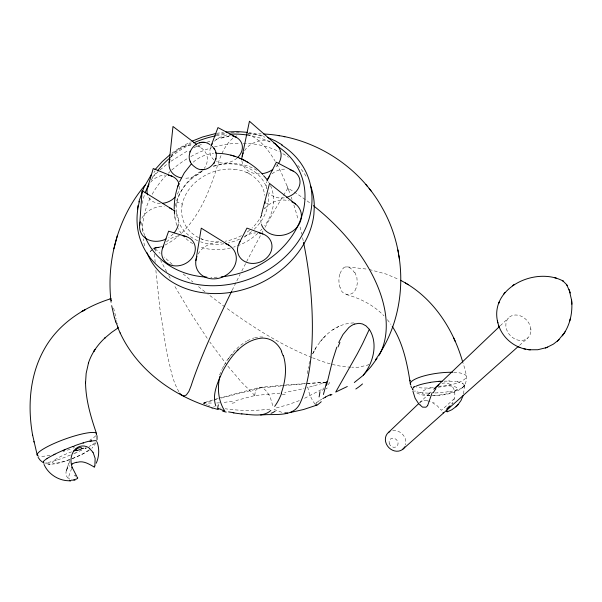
<?xml version="1.0" encoding="UTF-8"?>
<svg xmlns="http://www.w3.org/2000/svg" width="602" height="602" viewBox="0 0 602 602"><rect width="100%" height="100%" fill="white"/><g stroke="black" fill="none" stroke-linecap="round" stroke-linejoin="round"><path stroke-width="0.45" stroke-dasharray="3.01 2.26" d="M462.486 387.395A25.811 5.847 -4.4 0 0 464.142 385.318L464.142 385.137M307.329 373.631L308.465 366.648M176.807 203.423L176.973 202.535A4.929 2.431 11.3 0 1 182.24 204.356A42.87 34.908 -23.9 0 1 228.068 169.072M182.24 204.356L182.09 205.147A43.096 35.164 -23.7 0 0 220.942 241.726M463.638 393.828L464.27 386.747M309.067 364.044L309.729 361.426M261.125 215.855L261.569 214.124M452.268 403.363L451.854 404.047C456.075 398.012 456.429 387.756 449.1 383.948M69.862 460.56C68.508 465.873 62.969 473.247 68.086 478.266L71.578 468.642M340.025 273.556L341.891 269.658L343.885 267.762M66.468 470.23L68.952 463.179M66.333 470.606L67.973 467.596A10.911 7.337 -22.2 0 1 69.877 465.707M255.594 391.022L255.692 390.766A24.547 7.736 80.2 0 1 257.543 388.222L259.281 387.417A44.059 13.876 79.9 0 1 262.179 387.869A43.645 13.756 79.9 0 1 265.648 390.382L267.777 393.016M219.549 375.069L221.995 369.477M96.011 442.921L91.888 448.332M355.97 288.313C353.735 296.914 341.387 296.297 340.228 287.447M315.614 404.108L316.539 402.821M222.341 368.68L223.613 366.204M314.154 351.041L312.16 354.774L316.644 346.421L322.883 338.595M314.665 350.123L316.644 346.421M224.042 365.384C229.49 355.737 236.879 346.918 246.511 341.259M419.94 402.625L421.046 401.436L423.093 400.676M203.1 403.009L213.612 403.047M227.91 359.266L230.242 356.429M323.62 337.82C331.22 329.196 342.327 322.996 354.006 322.935M319.805 341.951L326.57 334.607M151.531 250.455L154.052 247.761L160.99 246.812M152.231 177.334L159.477 170.419M231.507 355.097L232.831 353.818M428.624 394.137L431.167 391.699M419.534 402.813L430.392 392.451M500.292 325.757L508.442 317.991M328.09 384.723L329.625 382.782L328.858 381.992M454.254 398.72L441.371 410.301L437.255 405.801L431.995 402.369M519.556 345.322L527.984 337.82M171.803 170.005L176.717 165.889A88.434 72.172 -24.5 0 1 187.546 158.461M317.021 402.354L319.662 400.353M160.102 169.869L166.912 164.188M151.478 250.417L150.207 251.516L151.599 250.379M193.265 162.186C198.833 157.13 206.065 154.022 213.582 153.495M249.612 230.205L248.754 230.89A43.096 35.164 -23.7 0 1 246.143 232.801M171.894 153.217L178.967 148.265L190.36 141.937M170.998 161.216L187.847 150.65M323.906 387.944L322.981 388.568M89.262 450.349L81.496 454.728L72.112 458.777M321.317 389.629L303.31 398.938M368.973 364.263L367.431 365.166L358.318 367.228L351.794 367.182M332.567 329.904L334.592 328.775M337.082 327.375L338.911 326.352M154.037 248.889L158.868 247.181L156.339 247.753L162.073 246.707L154.052 247.761L154.187 249.589M193.852 147.693L203.19 143.652M247.226 340.792L251.749 338.798M165.008 245.067C193.385 230.205 207.321 197.907 216.524 168.771A145.165 47.942 82.3 0 1 236.857 135.834M75.98 452.824L75.084 453.201M299.307 400.623L287.38 404.92L275.415 408.156M70.133 459.522C62.239 462.012 53.721 465.662 45.346 463.45M207.088 142.2L210.339 141.094M252.456 338.49L253.909 338M55.587 460.485L56.468 460.206M457.204 389.69L456.685 389.848M280.058 393.144L254.849 395.529L235.818 400.608M212.717 400.014L203.363 402.888L205.214 402.843M314.447 385.634L325.81 382.39M215.268 399.231L217.856 398.471M218.722 398.223L259.59 387.379L284.046 385.13M203.371 403.34L212.935 400.405M313.198 385.995L313.619 385.874M312.37 386.236L306.952 387.733M213.808 400.164L218.217 398.945M221.476 398.057L223.681 397.463A2445.279 1235.959 33.4 0 1 254.586 389.644L262.179 387.861L270.712 386.958A3512.143 2181.377 59.1 0 1 305.688 383.752M323.432 383L325.02 382.579M215.817 139.355L230.084 136.044L227.24 136.639M303.589 388.591L304.01 388.486M442.041 383.376L444.351 382.992A9.933 9.527 -44.1 0 1 449.1 383.948M301.512 389.103L284.693 392.451M254.631 337.752L259.123 336.932L264.496 337.082M221.461 137.866L224.493 137.226M48.055 462.479L48.22 462.449A28.813 3.582 -22.3 0 0 55.647 460.447M216.419 133.381L223.492 132.282M232.41 401.271L222.1 402.655M448.55 391.661L448.332 391.699A25.811 5.885 -4 0 1 438.775 392.813L437.782 392.858M269.779 409.134C255.007 410.948 239.987 410.865 225.253 408.766M157.378 247.572L157.905 247.52L154.052 247.761L156.069 251.696M157.905 247.52L154.052 247.761L160.079 253.322M285.875 384.971L328 382.007M307.359 383.617L325.562 382.285M219.73 402.836L215.983 403.009M248.122 133.983L261.095 133.847M431.709 395.777C441.65 395.386 452.268 394.385 460.839 388.907C469.951 383.165 465.639 371.065 462.991 363.014M350.868 367.175C337.692 366.753 324.824 362.667 312.649 357.814M429.918 395.755C424.636 395.552 418.887 394.95 414.665 391.443M347.294 266.882L367.589 269.192M233.854 169.222L234.344 169.275M420.911 392.474L420.264 392.384M249.183 132.56L263.864 136.06M220.49 407.99L221.069 408.096M369.282 269.508L386.108 274.053L398.945 279.478M281.728 412.287L274.015 409.413M214.538 406.786L213.74 406.598M346.278 294.551C360.327 298.329 373.827 305.222 383.963 315.824M209.639 405.545L208.435 405.199M207.351 404.868L206.283 404.521M201.068 238.851L203.032 239.513M205.056 404.092L203.897 403.618M311.806 357.475C280.886 345.119 252.607 326.984 225.727 307.517M462.012 383.015L462.539 383.271M246.805 172.292L250.289 174.399M224.967 306.96L207.893 294.062M197.968 145.473L202.189 148.679M204.973 291.782L197.757 286.063M183.174 273.955L192.896 282.029M172.217 264.346L164.098 257.031M254.849 395.529L241.65 382.323L227.541 365.753M387.395 319.692L390.961 324.403M226.977 365.038L209.789 341.966M178.794 391.744L174.881 383.783L171.984 374.933L166.543 351.643L159.831 308.149L155.873 270.351M315.034 404.13C310.993 398.727 308.352 392.278 307.607 385.566M207.246 338.347L191.03 313.597L174.234 285.356M354.879 272.382L356.903 277.59L357.242 283.279A12.213 8.285 -88.6 0 1 356.331 287.455A12.371 8.232 -88 0 1 355.993 288.328M168.748 275.55L171.231 280.05M166.679 271.795L160.606 260.44M287.026 185.89L282.293 174.934A145.165 47.942 82.3 0 0 276.371 163.353M287.071 185.995L287.681 187.546M287.703 187.598L288.508 189.675M288.539 189.765L290.134 194.062M291.225 197.117L292.023 199.45M116.63 320.58L116.856 321.34M117.382 323.086L117.571 323.71M115.9 318.112L116.148 318.962M175.084 218.413L174.588 214.899M530.813 328.722L530.926 330.167M464.127 384.987L464.3 387.221M154.541 254.157L155.165 262.374M464.195 385.589L464.225 386.07M464.142 385.16L464.142 385.19A25.811 5.839 -4.7 0 0 457.339 381.818M69.734 479.2A24.223 13.274 -66 0 1 68.402 477.8M95.266 442.666A28.813 3.401 -21.9 0 1 92.422 444.607M93.588 444.253A28.798 3.642 -21 0 1 92.46 444.961M91.113 445.352A28.821 3.176 -22.2 0 1 89.058 446.481M85.943 448.091A28.821 3.176 -22.2 0 1 85.108 448.505M74.934 453.156A28.821 3.176 -22.2 0 1 73.805 453.63M70.404 455.037A28.821 3.176 -22.2 0 1 65.844 456.835M86.244 448.272A28.806 3.687 -21.4 0 1 85.574 448.603M81.902 450.033A28.821 3.048 -22.2 0 1 75.747 452.787M65.34 457.129A28.821 3.431 -22.1 0 1 56.392 460.259M47.295 462.863A28.813 3.762 -22.9 0 1 44.616 463.104M95.756 435.705A31.537 5.621 -19.9 0 1 89.976 440.077M74.407 447.542A31.537 5.621 -19.9 0 1 73.008 448.099M70.171 449.182A31.537 5.621 -19.9 0 1 67.304 450.221M64.437 451.199A31.537 5.621 -19.9 0 1 63.014 451.666M49.974 455.217A31.537 5.621 -19.9 0 1 39.491 456.293M88.675 449.957A19.723 3.266 -21.1 0 1 72.074 458.626M69.388 459.619A19.723 3.266 -21.1 0 1 52.607 462.201A19.723 3.266 -21.1 0 1 71.51 451.861M85.048 448.038A19.723 3.266 -21.1 0 1 86.507 447.865M115.599 316.095A14.546 0.813 76.3 0 1 113.65 308.073M433.575 402.144A21.868 0.873 52.3 0 1 434.072 402.813M427.164 400.804A9.88 4.56 24.9 0 1 431.965 402.422M427.044 400.563A10.332 4.839 24.9 0 0 423.53 400.473A11.25 4.906 22.7 0 0 423.04 400.631M462.456 387.628A25.811 5.975 -3.6 0 1 448.889 391.774M437.789 392.835A25.818 5.651 -4 0 1 433.252 393.023M429.956 393.046A25.818 5.651 -4 0 1 428.88 393.031M428.406 393.129A25.818 5.599 -3.9 0 1 420.708 392.534M420 392.459A25.818 5.576 -3.9 0 1 414.974 391.195M415.418 391.119A25.811 5.599 -4.3 0 1 414.846 390.894M444.141 381.171A25.811 5.674 -4.7 0 1 456 381.645M448.467 380.931A25.811 5.734 -4.6 0 1 449.852 380.968M456.497 381.51A25.811 5.839 -4.7 0 1 457.731 381.706M438.474 386.371A17.661 4.349 -6.7 0 1 457.001 389.426A17.661 4.349 -6.7 0 1 432.883 395.394M429.881 395.318A17.661 4.349 -6.7 0 1 422.258 392.03A17.661 4.349 -6.7 0 1 433.365 387.221M453.705 372.329A28.219 6.976 -7.7 0 1 465.06 378.831A28.219 6.976 -7.7 0 1 437.932 387.244M432.627 387.771A28.219 6.976 -7.7 0 1 416.667 387.364M340.062 287.651A13.635 7.322 -89.6 0 1 339.904 273.421M343.802 267.454A15.833 9.79 81.3 0 1 354.57 272.826M213.695 165.919A47.189 38.972 -22.4 0 1 266.964 188.75M268.063 193.445A47.189 38.972 -22.4 0 1 254.089 229.324M251.493 231.604A47.189 38.972 -22.4 0 1 243.795 236.91M239.604 239.077A47.189 38.972 -22.4 0 1 228.474 242.93M223.869 243.795A47.189 38.972 -22.4 0 1 200.609 241.816M197.644 240.657A47.189 38.972 -22.4 0 1 176.341 207.728A47.189 38.972 -22.4 0 1 201.181 171.149M266.453 203.446A5.012 2.566 7.3 0 1 268.153 203.273M264.353 207.69A42.742 34.893 -23.7 0 1 264.12 208.608M261.772 214.959A42.742 34.893 -23.7 0 1 252.065 228.06M241.507 235.63A43.096 35.164 -23.7 0 1 225.163 241.221M228.068 169.102A43.088 35.082 -23.9 0 1 233.839 169.275M234.351 169.237A43.291 35.36 -24.2 0 1 243.321 171.171L243.915 171.419A43.254 35.3 -24.1 0 1 263.465 189.939L264.338 192.768A42.938 35.021 -24 0 1 264.88 195.499M153.909 172.556A89.555 74.136 -22.4 0 1 155.053 171.088M170.772 155.527A89.555 74.136 -22.4 0 1 191.714 142.621M216.411 134.547A89.555 74.136 -22.4 0 1 225.186 133.208M231.138 132.733A89.555 74.136 -22.4 0 1 239.205 132.651M247.964 133.335A89.555 74.136 -22.4 0 1 264.903 137.166M144.653 245.902A88.471 72.225 -24.4 0 1 143.193 238.881M142.561 231.702A88.471 72.225 -24.4 0 1 143.765 217.059L145.511 210A88.351 72.097 -24.5 0 1 150.492 197.471M152.178 194.288A88.351 72.097 -24.5 0 1 166.257 175.34M168.402 173.18A88.351 72.097 -24.5 0 1 170.057 171.593M190.842 156.558A88.434 72.172 -24.5 0 1 211.633 147.731M214.395 146.926A88.434 72.172 -24.5 0 1 239.965 143.208M243.313 143.216A88.434 72.172 -24.5 0 1 264.338 146.105A88.486 72.27 -24.2 0 1 279.253 151.734M282.85 153.676A88.486 72.27 -24.2 0 1 288.501 157.31M297.809 165.407A88.486 72.27 -24.2 0 1 306.945 177.899M217.164 277.161A83.889 69.32 -22.4 0 1 210.82 277.289M144.713 235.608A83.889 69.32 -22.4 0 1 141.47 221.656M142.253 203.476A83.889 69.32 -22.4 0 1 144.608 194.423M151.132 180.133A83.889 69.32 -22.4 0 1 156.994 171.457M170.855 157.107A83.889 69.32 -22.4 0 1 193.001 143.186M216.178 135.774A83.889 69.32 -22.4 0 1 226.984 134.336M247.196 135.029A83.889 69.32 -22.4 0 1 271.479 142.749M392.722 430.596A11.039 9.557 47.2 0 1 402.798 434.561A11.039 9.557 47.2 0 1 405.53 444.983M254.819 395.484A12.386 3.89 80.3 0 1 255.617 391.089M285.167 394.205A184.581 142.298 -0.3 0 1 282.27 394.656M267.777 393.061A23.41 7.45 80.1 0 1 270.479 397.96L272.3 404.153A8.541 2.747 80.2 0 1 272.608 406.282M323.771 389.208A71.269 51.591 -7.4 0 1 322.1 390.299M327.315 387.959A33.975 19.106 -17 0 1 326.006 388.952M213.131 408.939A34.893 13.394 18 0 1 211.626 408.577M235.021 402.67A182.496 98.021 -48.7 0 1 231.597 403.272M232.176 290.239A145.255 14.222 -63 0 1 240.123 274.301M241.823 270.96A145.255 14.222 -63 0 1 263.187 230.634M265.015 227.323A145.255 14.222 -63 0 1 287.914 188.133A144.924 84.995 38.1 0 1 310.466 203.423M247.46 134.69A145.165 47.942 82.3 0 1 275.219 161.351M293.851 205.011A145.165 47.942 82.3 0 1 298.253 220.054M300.052 227.029A145.165 47.942 82.3 0 1 301.752 234.163M302.558 237.782A145.165 47.942 82.3 0 1 303.34 241.432M320.098 400.217A14.832 1.994 -25.3 0 1 321.837 399.164M316.306 402.926A21.454 2.89 -26.1 0 1 316.75 402.475M244.209 237.143A17.563 14.915 -21.3 0 1 255.632 232.884M284.31 197.84A17.157 14.162 -18.2 0 1 268.868 192.678M266.611 188.163A17.157 14.162 -18.2 0 1 266.663 182.06M272.112 173.775A17.157 14.162 -18.2 0 1 285.483 169.124M237.045 158.078A16.645 13.379 -21.1 0 1 216.554 161.539M213.973 159.884A16.645 13.379 -21.1 0 1 210.82 146.564M214.455 141.199A16.645 13.379 -21.1 0 1 230.348 135.525M179.419 186.357A16.751 13.553 -25.3 0 1 177.199 194.356M160.275 203.438A16.751 13.553 -25.3 0 1 147.799 195.763M150.65 182.203A16.751 13.553 -25.3 0 1 164.918 175.077M166.528 241.906A17.323 14.486 -26.4 0 1 178.26 235.931M198.171 254.014A20.814 17.646 -24.4 0 1 221.476 242.636M261.11 223.334A20.694 17.375 -18.8 0 1 261.479 214.605M264.692 208.736A20.694 17.375 -18.8 0 1 289.238 200.85M277.718 164.722A20.009 16.246 -19.2 0 1 275.972 166.784M259.409 173.903A20.009 16.246 -19.2 0 1 241.929 161.095M244.57 150.635A20.009 16.246 -19.2 0 1 270.035 141.38M196.372 145.88A19.715 15.833 -23.3 0 1 204.198 168.537M202.52 170.622A19.715 15.833 -23.3 0 1 183.723 178.2M170.976 156.979A19.715 15.833 -23.3 0 1 191.195 145.232M176.077 213.01A20.227 16.623 -26.6 0 1 178.531 223.319M173.173 233.922A20.227 16.623 -26.6 0 1 168.733 237.557M141.891 218.18A20.227 16.623 -26.6 0 1 164.293 206.629M270.531 185.657A50.877 41.403 -23.7 0 1 264.587 225.78M261.885 229.144A50.877 41.403 -23.7 0 1 260.418 230.762M257.837 233.32A50.877 41.403 -23.7 0 1 233.561 247.136M230.438 247.979A50.877 41.403 -23.7 0 1 199.751 246.82M192.738 243.592A50.877 41.403 -23.7 0 1 184.099 236.834M181.413 233.636A50.877 41.403 -23.7 0 1 178.32 228.625M213.228 166.476A50.877 41.403 -23.7 0 1 256.836 170.306M268.477 181.842A50.877 41.403 -23.7 0 1 269.034 182.767M176.89 225.344A50.869 41.395 -23.7 0 1 174.746 215.147M175.332 206.125A50.869 41.395 -23.7 0 1 202.949 170.885M49.59 464.15L48.438 464.097L50.493 464.187L49.59 464.15M519.571 340.423L518.962 340.333A13.936 11.272 47.4 0 1 506.101 327.631A13.936 11.28 47.5 0 1 505.846 325.539A13.906 11.242 47.5 0 1 517.682 315.147A13.906 11.242 47.5 0 1 530.881 329.467A13.906 11.242 47.5 0 1 519.571 340.423M389.223 443.328A4.861 4.214 47.3 0 0 396.808 446.368A4.861 4.214 47.3 0 0 394.701 438.512A4.861 4.214 47.3 0 0 389.223 443.328"/><path stroke-width="0.9" d="M139.626 225.261L142.11 190.676L171.758 209.052M97.035 439.588L97.042 435.69M169.139 162.773L172.985 126.473L196.561 144.397M137.452 208.984L138.031 205.455M210.008 144.623C196.448 134.856 180.871 157.099 194.416 166.641C206.764 177.447 224.395 157.446 212.265 146.459M195.868 260.651L201.256 228.158L229.069 245.353M145.12 185.077C117.954 217.044 106.2 260.794 111.077 302.212M242.192 156.151L249.446 121.235L276.408 144.834M563.126 334.742C569.605 325.652 572.351 314.221 571.825 303.152M219.858 376.446C217.036 388.012 218.255 400.917 224.794 411.053L218.285 408.449M215.757 159.5L215.96 158.604M94.898 465.323L95.139 458.393L93.039 452.26M326.532 385.355L332.65 360.147L336.781 347.181M117.307 235.675L113.876 248.829M261.569 214.124L269.53 183.429L295.469 203.973M569.77 320.866L570.086 319.692M570.147 319.459L570.448 318.315M138.791 201.933L143.81 187.651L151.441 174.377M147.543 187.929L153.239 168.522L172.217 176.318M562.908 280.916C534.17 265.7 485.761 289.855 498.907 326.156M178.523 184.505C175.513 192.384 174.068 200.857 174.234 209.285M463.231 395.356L460.951 400.616L457.798 404.913M189.811 152.02L190.112 151.147M281.307 392.986C285.551 381.126 287.101 367.83 283.399 355.616M162.563 248.19L168.628 231.176L185.89 236.473M71.834 467.942L72.089 467.235C70.073 461.222 70.652 453.848 75.295 449.19M210.963 146.181L217.969 127.579L236.466 137.422M498.667 303.634L499.013 302.716M499.111 302.43L499.464 301.504M354.759 324.019L359.003 323.334L362.412 323.936L365.941 325.817L369.312 329.317L362.705 343.456A177.394 9.737 -58 0 1 357.024 354.352L335.713 392.075L347.294 386.507M177.816 186.357L178.937 183.459M96.237 463.224C99.134 456.685 99.533 449.047 97.163 442.274M142.147 191.511L142.35 191.037M143.615 188.11L143.81 187.651M179.599 181.729L184.332 172.797L191.135 164.188M338.715 342.493L342.982 334.516L348.746 327.646A17.398 10.603 -58.2 0 1 354.759 324.026M432.213 392.496L427.683 405.462M267.664 179.358L276.371 162.224L293.294 171.111M239.235 243.02L246.955 228.113L262.863 233.945M375.452 359.785C407.261 316.17 408.698 253.969 381.999 207.464C358.31 165.008 312.145 136.293 263.563 133.99M118.451 327.669L111.498 332.462L104.883 338L105.26 337.669C97.697 344.637 91.557 353.314 88.404 363.164L88.599 362.524L86.154 373.353L85.552 382.91L85.544 382.187C85.68 399.894 90.864 417.073 96.546 433.673M214.064 163.353L214.538 162.555M564.42 332.823L558.347 340.213M564.518 332.673L565.143 331.672M94.16 350.861L93.837 351.357L95.131 349.371M562.313 335.863L562.975 334.945M377.048 358.363L371.118 366.498L362.848 375.648L354.307 382.511M321.265 401.715L317.547 404.868M43.494 461.433L43.668 461.222A28.813 3.695 -22 0 1 46.926 458.649M450.507 405.981L448.099 408.75M503.535 294.288L504.145 293.52M504.386 293.212L504.988 292.444M154.94 169.749L162.239 161.622L169.884 154.819M363.322 375.136C373.36 362.818 378.372 343.494 369.312 329.317M435.073 388.109L439.046 384.678M456.512 406.23L457.482 405.251M457.189 405.575L458.122 404.559M447.324 409.518L446.345 410.451M281.759 351.425C279.403 346.361 275.498 341.846 270.283 339.641A17.864 15.276 -4.6 0 0 262.163 338.098C243.818 339.551 231.108 355.662 222.966 370.674C218.202 381.359 211.626 394.144 215.817 405.944M388.313 432.597L418.857 403.46M433.786 389.216L499.615 326.404M447.166 411.866L451.914 409.706L456.226 406.493M455.91 406.794L456.865 405.898M546.729 347.497L553.366 344.133L558.024 340.514M557.302 341.183L559.077 339.536M402.986 449.1L518.149 346.571M270.832 410.444C264.925 416.035 256.159 415.192 248.701 414.582M94.205 466.994C89.51 464.413 83.746 460.44 77.523 462.253A12.439 7.946 -21.4 0 0 76.65 462.366M77.041 450.605L80.909 449.212A12.002 2.024 -21 0 0 81.097 449.092C84.114 446.436 75.995 447.587 76.176 450.266A20.814 3.514 -21.2 0 0 77.003 450.62M512.377 285.769L513.423 285.085M513.566 284.987L514.597 284.31M47.001 458.619L47.505 458.303M237.105 350.432L238.625 349.476M325.366 397.057L330.867 394.34M53.804 454.811L55.008 454.209M191.948 141.214L202.468 137.015L215.629 133.531M260.636 415.094C273.474 413.341 292.61 418.021 299.713 403.965A145.165 47.942 82.3 0 0 303.521 242.32M529.489 349.777L537.752 349.739L546.292 347.663M545.359 348.016L547.685 347.136M111.122 298.63C84.077 306.982 58.484 323.65 44.495 348.836C29.694 374.835 27.421 406.26 32.636 435.261M83.046 443.064L84.303 442.688M199.337 142.87L200.165 142.689M443.456 412.822L442.989 412.694M290.608 412.423L303.589 409.503L317.141 405.011L315.614 404.86M74.957 480.245L71.427 480.103M231.13 292.324L231.078 292.331A88.389 72.195 -24.4 0 0 303.859 243.923L305.402 241.131A88.396 72.202 -24.1 0 0 313.883 214.432L314.304 206.403A88.486 72.27 -24.2 0 0 310.406 185.408M230.859 292.369L230.754 292.384A88.471 72.225 -24.4 0 1 146.941 252.697M225.855 132.004L237.632 131.575L247.663 132.365M438.662 381.314L440.062 381.224M202.182 142.456L201.377 142.516M202.866 169.546L203.664 169.516M69.681 480.765L70.893 480.727C59.726 481.427 48.521 474.73 44.036 464.443M216.502 153.329C233.99 153.284 250.981 161.667 262.72 174.445M284.866 412.829L287.47 412.949M201.708 169.501L202.468 169.538M247.241 414.439L241.658 413.83M203.739 142.493L204.462 142.569M524.793 348.979L528.872 349.702M528.127 349.627L530.272 349.867M233.922 412.791L228.564 411.888M283.971 136.616L284.836 136.759M278.312 135.578L279.418 135.766M498.682 325.554C502.474 336.977 512.475 345.962 524.124 348.814M523.522 348.671L525.441 349.137M556.331 278.116L554.592 277.672M230.852 155.143L232.53 155.655M233.523 155.948L235.337 156.497M218.413 409.563C175.332 398.276 134.517 369.485 117.661 327.142M267.642 137.429L275.385 140.906L282.172 144.871M239.837 158.273L241.665 159.041M518.209 346.767L518.608 346.94M519.391 347.256L519.835 347.452M400.503 280.284C432.304 296.493 453.216 328.519 462.742 362.178M243.426 159.884L245.112 160.817M246.113 161.359L247.896 162.337M405.319 282.94L408.306 284.738M562.99 280.976L566.617 284.618L569.921 291.887M562.577 280.705L563.254 281.142M42.524 462.14L40.221 460.244L38.129 457.422M89.901 448.535C87.177 446.248 83.317 445.322 79.9 446.398A11.227 9.707 -63.7 0 0 75.31 449.197M365.775 184.408L367.619 186.665M369.086 188.501L371.05 190.909M418.811 403.957L415.117 398.261L412.934 391.255M179.772 393.121L180.75 394.491L183.602 396.041L186.319 395.01L188.847 391.503L191.15 385.731A145.255 14.222 -63 0 1 231.77 291.075M392.203 326.246C402.708 342.568 406.869 361.968 409.909 380.87L409.819 380.231L410.361 384.031M566.617 284.618L567.234 285.604M213.936 148.513L214.32 149.138M76.755 476.325L72.089 467.235M117.864 326.871L115.93 322.288M411.723 387.929L410.91 386.153M419.955 404.89L422.514 407.133L425.832 407.2A14.636 6.855 70.8 0 0 427.646 405.402M455.3 341.537L453.396 337.353M190.247 161.125L190.571 161.855M120.129 332.861L120.385 333.47M77.071 476.972L77.319 477.762M499.186 326.909L499.397 327.473M569.093 289.472L571.614 300.33M419.872 404.687L419.744 404.273M570.019 292.211L570.26 293.008M114.32 317.314L111.679 305.65M37.226 455.135L32.523 434.667M215.719 152.449L215.915 153.277M497.44 320.791L497.606 321.543M497.734 322.153L497.892 322.86M33.84 441.477L33.945 442.049M397.899 249.935L398.599 254.014M398.825 255.481L399.547 259.665M571.652 300.752L571.885 304.176M571.516 299.397L571.802 302.716M174.354 212.228L174.505 214.244M74.829 475.317A21.296 4.733 37.3 0 1 75.318 476.009M77.786 477.958A17.947 5.508 22.3 0 1 73.858 479.508M71.593 464.488A10.911 7.337 -22.2 0 1 72.217 464.119M72.097 463.954A11.408 7.721 -21.8 0 1 76.642 462.276M94.928 465.655A16.073 2.22 88.2 0 1 94.213 467.077M89.555 448.844A20.611 16.525 -19.1 0 1 92.896 452.335M47.4 458.333A28.813 3.793 -21.7 0 1 53.698 454.834M54.707 454.254A28.813 3.928 -21.6 0 1 73.331 446.308M63.187 450.574A28.813 3.529 -21.9 0 1 64.956 449.822M73.09 446.579A28.813 3.446 -21.6 0 1 74.603 446.014M74.934 445.63A28.813 3.868 -21.8 0 1 83.49 442.779M84.92 442.327A28.813 3.725 -21.8 0 1 91.534 440.687M89.976 441.454A28.798 3.311 -20.8 0 1 96.734 441.439M43.954 463.021A28.813 3.762 -22.9 0 1 43.6 462.908M43.562 462.803A28.813 3.657 -22.5 0 1 43.645 461.373M38.513 456.098A31.537 5.621 -19.9 0 1 64.474 439.294A31.537 5.621 -19.9 0 1 96.305 434.937M73.331 451.214A19.715 3.266 -21.1 0 1 76.176 450.266M81.616 448.731A19.715 3.266 -21.1 0 1 83.813 448.249M115.908 322.1A13.221 1.339 74.4 0 1 115.622 321.272M115.629 321.37A13.048 1.573 75.1 0 1 114.335 317.277M110.015 298.848A16.833 1.738 76.6 0 1 111.415 300.684M447.286 410.925A19.023 4.741 -57.2 0 1 446.466 411.625M449.559 406.041A16.013 0.941 -46.7 0 1 446.819 408.735M433.282 392.752A18.256 12.89 -46 0 1 435.961 388.719M413.183 390.126A25.818 5.599 -4.2 0 1 412.686 389.253M412.754 389.246A25.803 5.561 -4.4 0 1 412.648 388.794A25.811 5.561 -4.7 0 1 414.108 387.094M430.272 382.368A25.811 5.561 -4.7 0 1 438.587 381.427M413.612 387.101A25.796 5.531 -4.7 0 1 414.605 386.409M415.553 386.424A25.796 5.38 -5.3 0 1 430.347 382.451M440.024 381.359A25.811 5.674 -4.7 0 1 442.101 381.247M410.865 385.002A28.219 6.976 -7.7 0 1 422.13 376.468A28.219 6.976 -7.7 0 1 452.516 372.292M265.181 201.851A42.938 35.021 -24 0 1 265.061 203.288M281.601 145.037A89.555 74.136 -22.4 0 1 299.021 240.296A89.555 74.136 -22.4 0 1 191.067 283.181A89.555 74.136 -22.4 0 1 139.386 201.535M276.31 145.496A83.889 69.32 -22.4 0 1 299.608 222.07A83.889 69.32 -22.4 0 1 221.16 276.86M206.9 277.153A83.889 69.32 -22.4 0 1 145.029 236.435M145.18 192.798A83.889 69.32 -22.4 0 1 149.003 184.016M157.483 170.833A83.889 69.32 -22.4 0 1 170.231 157.634M193.754 142.847A83.889 69.32 -22.4 0 1 215.433 135.917M229.776 134.163A83.889 69.32 -22.4 0 1 247.196 135.029M404.807 446.782A11.039 9.557 47.2 0 1 388.824 447.587A11.039 9.557 47.2 0 1 389.945 431.491M217.743 408.72A68.575 21.409 -29.9 0 1 218.375 404.8M226.232 412.107A27.21 4.274 2.7 0 1 222.68 411.136M241.989 413.995A15.223 0.971 7.1 0 1 233.124 412.822M248.069 414.409A22.063 1.618 7.8 0 1 246.662 414.274M275.204 411.068A62.232 23.975 88.2 0 1 271.028 413.288M281.593 393.317A127.948 68.598 63.9 0 1 274.67 406.403M281.33 351.523A46.504 36.383 14.1 0 1 283.038 355.669M330.174 395.401A26.571 0.384 -25.1 0 1 331.935 394.581M322.845 398.584A14.832 1.994 -25.3 0 1 325.584 397.109M319.91 391.661A61.735 17.782 74.1 0 1 319.083 396.936M326.713 381.495A123.372 11.084 -82.7 0 1 323.394 394.483M338.046 346.94A44.872 19.121 -59.7 0 1 339.912 342.493M362.502 383.925A68.146 30.928 -5.9 0 1 355.82 388.99M313.364 205.658A144.924 84.995 38.1 0 1 379.177 355.203M259.244 233.034A17.563 14.915 -21.3 0 1 270.862 251.96A17.563 14.915 -21.3 0 1 247.076 262.51A17.563 14.915 -21.3 0 1 240.123 241.515M290.074 169.802A17.157 14.162 -18.2 0 1 299.939 183.467A17.157 14.162 -18.2 0 1 286.71 197.313M266.964 181.044A17.157 14.162 -18.2 0 1 269.666 176.243M232.53 135.894A16.645 13.379 -21.1 0 1 237.88 157.288M211.249 145.609A16.645 13.379 -21.1 0 1 212.325 143.758M168.282 175.22A16.751 13.553 -25.3 0 1 179.155 184.4M175.122 197.072A16.751 13.553 -25.3 0 1 162.593 203.333M147.482 194.845A16.751 13.553 -25.3 0 1 148.769 184.964M182.97 235.864A17.323 14.486 -26.4 0 1 194.341 253.841A17.323 14.486 -26.4 0 1 171.705 265.362A17.323 14.486 -26.4 0 1 163.714 245.669M225.479 243.607A20.814 17.646 -24.4 0 1 234.381 266.355A20.814 17.646 -24.4 0 1 208.134 278.207A20.814 17.646 -24.4 0 1 196.974 256.482M291.797 201.783A20.694 17.375 -18.8 0 1 293.34 230.686A20.694 17.375 -18.8 0 1 261.471 224.523M273.579 142.855A20.009 16.246 -19.2 0 1 278.47 163.631M272.796 169.493A20.009 16.246 -19.2 0 1 262.231 173.677M241.838 159.929A20.009 16.246 -19.2 0 1 243.321 152.87M181.097 177.846A19.715 15.833 -23.3 0 1 169.967 159.259M178.305 224.569A20.227 16.623 -26.6 0 1 174.113 232.869M166.19 238.971A20.227 16.623 -26.6 0 1 145.925 238.452A20.227 16.623 -26.6 0 1 140.326 221.784M169.365 207.856A20.227 16.623 -26.6 0 1 174.52 211.197M258.875 232.327A50.869 41.395 -23.7 0 1 258.619 232.583M263.608 175.701A50.869 41.395 -23.7 0 1 267.273 180.043M174.708 211.829A50.869 41.395 -23.7 0 1 174.776 210.489M85.469 309.473L81.721 311.595L85.469 309.473"/></g></svg>
